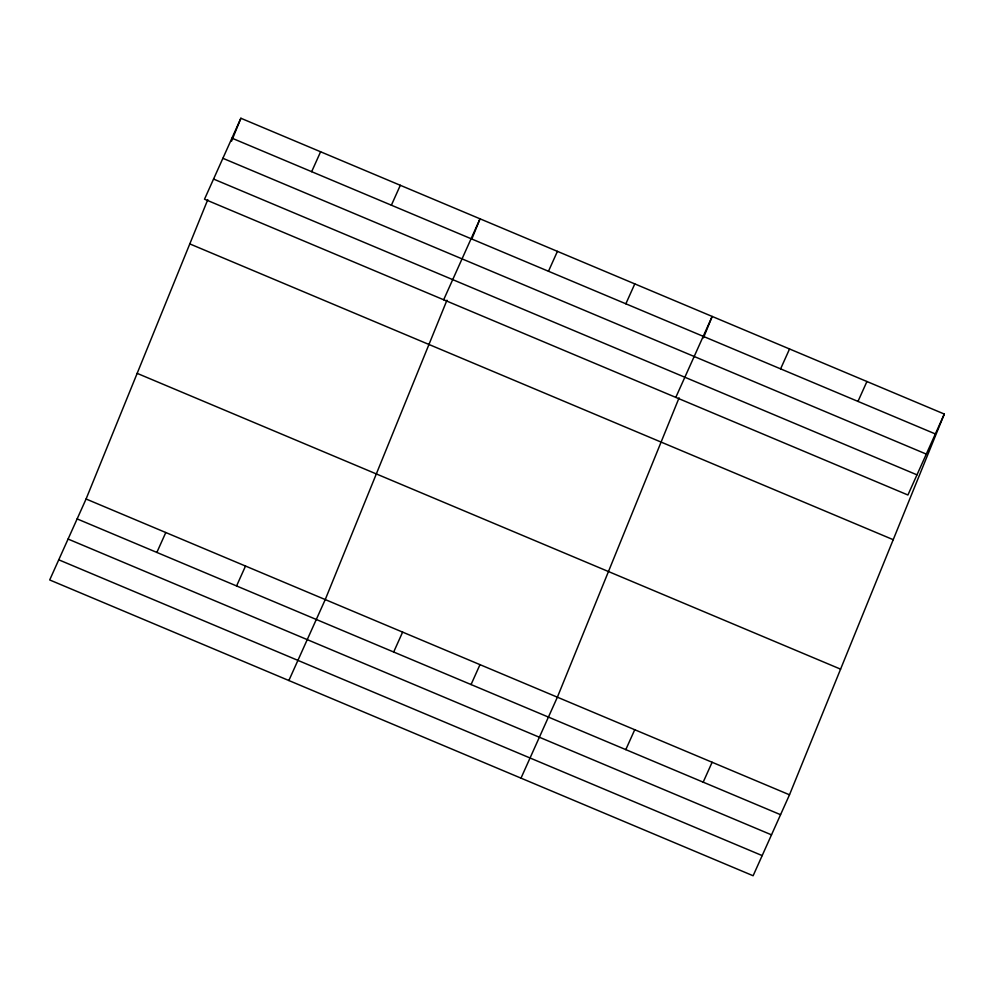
<?xml version="1.0" encoding="UTF-8"?>
<svg xmlns="http://www.w3.org/2000/svg" width="994" height="994" viewBox="0 0 994 994"><rect width="100%" height="100%" fill="white"/><g stroke="black" fill="none" stroke-linecap="round" stroke-linejoin="round"><path stroke-width="1.49" d="M944.3 414.051L907.92 495L204.503 199.198L240.883 118.249L944.3 414.051L789.497 794.802L753.117 875.751L49.7 579.949L86.08 499L207.796 199.632M231.59 141.098L240.883 118.249M446.952 300.213L325.249 599.568L288.856 680.53M471.914 238.808L480.04 218.817L443.659 299.778M679.088 397.824L557.373 697.192L520.993 778.14M703.466 337.848L712.176 316.44L675.796 397.389M311.656 171.676L320.602 151.771M156.853 552.428L165.799 532.523M391.375 205.199L400.321 185.294M236.572 585.951L245.518 566.046M548.477 271.263L557.423 251.358M393.674 652.014L402.62 632.109M625.847 303.804L634.793 283.899M471.057 684.555L479.99 664.651M780.601 368.873L789.547 348.969M625.798 749.625L634.744 729.72M857.984 401.414L866.93 381.51M703.18 782.166L712.126 762.261M231.937 138.154L935.354 433.943M222.88 158.294L926.296 454.096M213.548 179.057L916.977 474.846M189.792 243.903L893.221 539.692M137.16 373.359L840.589 669.148M86.08 499L789.497 794.802M77.134 518.905L780.551 814.695M68.077 539.046L771.506 834.848M58.758 559.808L762.174 855.598"/></g></svg>
